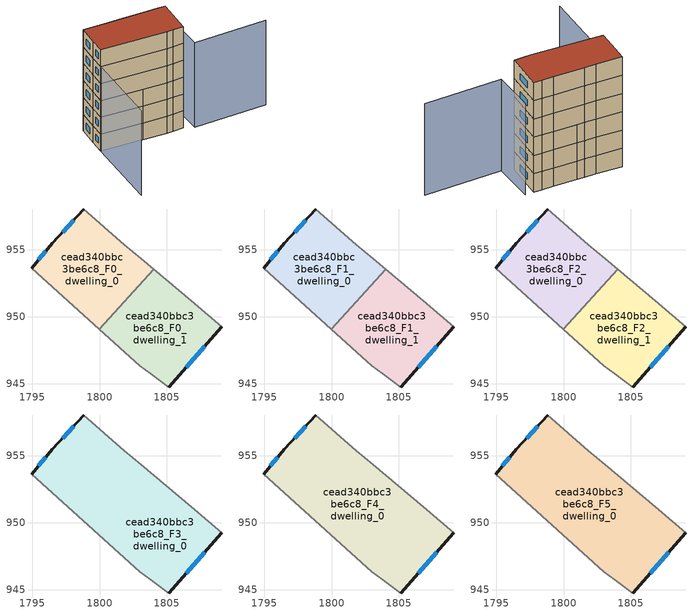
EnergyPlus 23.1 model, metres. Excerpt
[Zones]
cead340bbc3be6c8_F0_dwelling_0
 floor ground (EU_floor_Construction): 1801.84,955.37 1803.11,954.31 1804.03,953.54 1799.99,949.07 1794.94,953.62 1796.49,955.48 1798.82,958.02 z0
 wall outside (EU_wall_Construction): 1798.82,958.02 1796.49,955.48 1794.94,953.62 z0:3
 wall adiabatic (EU_wall_Construction): 1804.03,953.54 1803.11,954.31 1801.84,955.37 1798.82,958.02 / 1794.94,953.62 1799.99,949.07 z0:3
 wall to cead340bbc3be6c8_F0_dwelling_1 (EU_wall_Construction): 1799.99,949.07 1804.03,953.54 z0:3
 window (EU_Window_Construction): 1798.06,957.2 1797.25,956.31 / 1795.99,954.88 1795.45,954.23 z0.98:2.02
cead340bbc3be6c8_F0_dwelling_1
 floor ground (EU_floor_Construction): 1806.83,951.17 1808.1,950.11 1809.11,949.26 1805.17,944.76 1803.81,945.75 1802.98,946.36 1799.99,949.07 1804.03,953.54 z0
 wall outside (EU_wall_Construction): 1805.17,944.76 1809.11,949.26 z0:3
 wall adiabatic (EU_wall_Construction): 1809.11,949.26 1808.1,950.11 1806.83,951.17 1804.03,953.54 / 1799.99,949.07 1802.98,946.36 1803.81,945.75 1805.17,944.76 z0:3
 window (EU_Window_Construction): 1806.45,946.23 1807.83,947.8 z0.98:2.02
cead340bbc3be6c8_F1_dwelling_0
 floor to cead340bbc3be6c8_F0_dwelling_0 (EU_floor_Construction): 1801.84,955.37 1803.11,954.31 1804.03,953.54 1799.99,949.07 1794.94,953.62 1796.49,955.48 1798.82,958.02 z3
 wall outside (EU_wall_Construction): 1798.82,958.02 1796.49,955.48 1794.94,953.62 z3:6
 wall adiabatic (EU_wall_Construction): 1804.03,953.54 1803.11,954.31 1801.84,955.37 1798.82,958.02 / 1794.94,953.62 1799.99,949.07 z3:6
 wall to cead340bbc3be6c8_F1_dwelling_1 (EU_wall_Construction): 1799.99,949.07 1804.03,953.54 z3:6
 window (EU_Window_Construction): 1798.06,957.2 1797.25,956.31 / 1795.99,954.88 1795.45,954.23 z3.98:5.02
cead340bbc3be6c8_F1_dwelling_1
 floor to cead340bbc3be6c8_F0_dwelling_1 (EU_floor_Construction): 1806.83,951.17 1808.1,950.11 1809.11,949.26 1805.17,944.76 1803.81,945.75 1802.98,946.36 1799.99,949.07 1804.03,953.54 z3
 wall outside (EU_wall_Construction): 1805.17,944.76 1809.11,949.26 z3:6
 wall adiabatic (EU_wall_Construction): 1809.11,949.26 1808.1,950.11 1806.83,951.17 1804.03,953.54 / 1799.99,949.07 1802.98,946.36 1803.81,945.75 1805.17,944.76 z3:6
 window (EU_Window_Construction): 1806.45,946.23 1807.83,947.8 z3.98:5.02
cead340bbc3be6c8_F2_dwelling_0
 floor to cead340bbc3be6c8_F1_dwelling_0 (EU_floor_Construction): 1801.84,955.37 1803.11,954.31 1804.03,953.54 1799.99,949.07 1794.94,953.62 1796.49,955.48 1798.82,958.02 z6
 wall outside (EU_wall_Construction): 1798.82,958.02 1796.49,955.48 1794.94,953.62 z6:9
 wall adiabatic (EU_wall_Construction): 1804.03,953.54 1803.11,954.31 1801.84,955.37 1798.82,958.02 / 1794.94,953.62 1799.99,949.07 z6:9
 wall to cead340bbc3be6c8_F2_dwelling_1 (EU_wall_Construction): 1799.99,949.07 1804.03,953.54 z6:9
 window (EU_Window_Construction): 1798.06,957.2 1797.25,956.31 / 1795.99,954.88 1795.45,954.23 z6.98:8.02
cead340bbc3be6c8_F2_dwelling_1
 floor to cead340bbc3be6c8_F1_dwelling_1 (EU_floor_Construction): 1806.83,951.17 1808.1,950.11 1809.11,949.26 1805.17,944.76 1803.81,945.75 1802.98,946.36 1799.99,949.07 1804.03,953.54 z6
 wall outside (EU_wall_Construction): 1805.17,944.76 1809.11,949.26 z6:9
 wall adiabatic (EU_wall_Construction): 1809.11,949.26 1808.1,950.11 1806.83,951.17 1804.03,953.54 / 1799.99,949.07 1802.98,946.36 1803.81,945.75 1805.17,944.76 z6:9
 window (EU_Window_Construction): 1806.45,946.23 1807.83,947.8 z6.98:8.02
cead340bbc3be6c8_F3_dwelling_0
 floor to cead340bbc3be6c8_F2_dwelling_0 (EU_floor_Construction): 1801.84,955.37 1803.11,954.31 1804.03,953.54 1799.99,949.07 1794.94,953.62 1796.49,955.48 1798.82,958.02 z9
 floor to cead340bbc3be6c8_F2_dwelling_1 (EU_floor_Construction): 1806.83,951.17 1808.1,950.11 1809.11,949.26 1805.17,944.76 1803.81,945.75 1802.98,946.36 1799.99,949.07 1804.03,953.54 z9
 wall outside (EU_wall_Construction): 1805.17,944.76 1809.11,949.26 / 1798.82,958.02 1796.49,955.48 1794.94,953.62 z9:12
 wall adiabatic (EU_wall_Construction): 1809.11,949.26 1808.1,950.11 1806.83,951.17 1803.11,954.31 1801.84,955.37 1798.82,958.02 / 1794.94,953.62 1802.98,946.36 1803.81,945.75 1805.17,944.76 z9:12
 window (EU_Window_Construction): 1806.45,946.23 1807.83,947.8 / 1795.99,954.88 1795.45,954.23 / 1798.06,957.2 1797.25,956.31 z9.98:11.02
cead340bbc3be6c8_F4_dwelling_0
 floor to cead340bbc3be6c8_F3_dwelling_0 (EU_floor_Construction): 1803.11,954.31 1806.83,951.17 1808.1,950.11 1809.11,949.26 1805.17,944.76 1803.81,945.75 1802.98,946.36 1794.94,953.62 1796.49,955.48 1798.82,958.02 1801.84,955.37 z12
 wall outside (EU_wall_Construction): 1805.17,944.76 1809.11,949.26 / 1798.82,958.02 1796.49,955.48 1794.94,953.62 z12:15
 wall adiabatic (EU_wall_Construction): 1809.11,949.26 1808.1,950.11 1806.83,951.17 1803.11,954.31 1801.84,955.37 1798.82,958.02 / 1794.94,953.62 1802.98,946.36 1803.81,945.75 1805.17,944.76 z12:15
 window (EU_Window_Construction): 1806.45,946.23 1807.83,947.8 / 1795.99,954.88 1795.45,954.23 / 1798.06,957.2 1797.25,956.31 z12.98:14.02
cead340bbc3be6c8_F5_dwelling_0
 floor to cead340bbc3be6c8_F4_dwelling_0 (EU_floor_Construction): 1803.11,954.31 1806.83,951.17 1808.1,950.11 1809.11,949.26 1805.17,944.76 1803.81,945.75 1802.98,946.36 1794.94,953.62 1796.49,955.48 1798.82,958.02 1801.84,955.37 z15
 wall outside (EU_wall_Construction): 1805.17,944.76 1809.11,949.26 / 1798.82,958.02 1796.49,955.48 1794.94,953.62 z15:18
 wall adiabatic (EU_wall_Construction): 1809.11,949.26 1808.1,950.11 1806.83,951.17 1803.11,954.31 1801.84,955.37 1798.82,958.02 / 1794.94,953.62 1802.98,946.36 1803.81,945.75 1805.17,944.76 z15:18
 window (EU_Window_Construction): 1806.45,946.23 1807.83,947.8 / 1795.99,954.88 1795.45,954.23 / 1798.06,957.2 1797.25,956.31 z15.98:17.02
 roof outside (EU_roof_Construction): 1805.17,944.76 1809.11,949.26 1808.1,950.11 1806.83,951.17 1803.11,954.31 1801.84,955.37 1798.82,958.02 1796.49,955.48 1794.94,953.62 1802.98,946.36 1803.81,945.75 z18
shading: 1815.37,935.86 1806,943.26 / 1806,943.26 1810.11,948.46 / 1786.62,943.8 1794.94,953.62 z0:15
[Building]
EU S2 Campaign: North Axis=0; Terrain=City; Solar Distribution=FullExterior
[Site:Location]
Bologna: Latitude=44.5; Longitude=11.25; Time Zone=1; Elevation=37
[SizingPeriod:WeatherFileDays]
AnnualSizingPeriod: Begin Month=1; Begin Day of Month=1; End Month=12; End Day of Month=31; Day of Week for Start Day=Monday; Use Weather File Daylight Saving Period=No; Use Weather File Rain and Snow Indicators=No
[MATERIAL]
EU_InternalMass_Material: Roughness=MediumRough; Thickness=0.1; Conductivity=1; Density=1800; Specific Heat=900; Thermal Absorptance=0.9; Solar Absorptance=0.7; Visible Absorptance=0.7
[MATERIAL:NOMASS] Roughness=MediumRough; Thermal Absorptance=0.9; Solar Absorptance=0.7; Visible Absorptance=0.7
Name | Thermal Resistance
EU_wall_NoMass | 0.905828
EU_roof_NoMass | 0.37593
EU_floor_NoMass | 0.67114
[WINDOWMATERIAL:SIMPLEGLAZINGSYSTEM]
EU_Window_SimpleGlazing: UFactor=4.52486; Solar Heat Gain Coefficient=0.85; Visible Transmittance=0.85
[CONSTRUCTION]
EU_wall_Construction: EU_wall_NoMass
EU_roof_Construction: EU_roof_NoMass
EU_floor_Construction: EU_floor_NoMass
EU_Window_Construction: EU_Window_SimpleGlazing
EU_InternalMass_Construction: EU_InternalMass_Material
[ZONE] Type=1; Multiplier=1; Ceiling Height=autocalculate; Floor Area=autocalculate; Part of Total Floor Area=Yes
Name | Volume
cead340bbc3be6c8_F0_dwelling_0 | 122.128
cead340bbc3be6c8_F1_dwelling_0; cead340bbc3be6c8_F2_dwelling_0 | 122.13
cead340bbc3be6c8_F3_dwelling_0 | 244.26
cead340bbc3be6c8_F4_dwelling_0; cead340bbc3be6c8_F5_dwelling_0 | 244.266
cead340bbc3be6c8_F0_dwelling_1 | 122.132
cead340bbc3be6c8_F1_dwelling_1; cead340bbc3be6c8_F2_dwelling_1 | 122.131
[INTERNALMASS] Construction=EU_InternalMass_Construction
Name | Zone or ZoneList | Surface Area
cead340bbc3be6c8_F0_dwelling_0_EU_InternalMass | cead340bbc3be6c8_F0_dwelling_0 | 40.709
cead340bbc3be6c8_F0_dwelling_1_EU_InternalMass | cead340bbc3be6c8_F0_dwelling_1 | 40.7104
cead340bbc3be6c8_F1_dwelling_0_EU_InternalMass | cead340bbc3be6c8_F1_dwelling_0 | 40.709
cead340bbc3be6c8_F1_dwelling_1_EU_InternalMass | cead340bbc3be6c8_F1_dwelling_1 | 40.7104
cead340bbc3be6c8_F2_dwelling_0_EU_InternalMass | cead340bbc3be6c8_F2_dwelling_0 | 40.709
cead340bbc3be6c8_F2_dwelling_1_EU_InternalMass | cead340bbc3be6c8_F2_dwelling_1 | 40.7104
cead340bbc3be6c8_F3_dwelling_0_EU_InternalMass | cead340bbc3be6c8_F3_dwelling_0 | 81.4217
cead340bbc3be6c8_F4_dwelling_0_EU_InternalMass | cead340bbc3be6c8_F4_dwelling_0 | 81.4217
cead340bbc3be6c8_F5_dwelling_0_EU_InternalMass | cead340bbc3be6c8_F5_dwelling_0 | 81.4217
[OTHEREQUIPMENT] Fuel Type=Electricity; Design Level Calculation Method=Watts/Area; Power per Zone Floor Area=1; Fraction Latent=0; Fraction Radiant=0; Fraction Lost=0; Carbon Dioxide Generation Rate=0; EndUse Subcategory=EU_Step8_InternalGains
Name | Zone or ZoneList or Space or SpaceList | Schedule
EU_Step8_InternalGain_cead340bbc3be6c8_F0_dwelling_0_f000 | cead340bbc3be6c8_F0_dwelling_0 | EU_Step8_GainSchedule_cead340bbc3be6c8_F0_dwelling_0_f000
EU_Step8_InternalGain_cead340bbc3be6c8_F0_dwelling_1_f000 | cead340bbc3be6c8_F0_dwelling_1 | EU_Step8_GainSchedule_cead340bbc3be6c8_F0_dwelling_1_f000
EU_Step8_InternalGain_cead340bbc3be6c8_F1_dwelling_0_f000 | cead340bbc3be6c8_F1_dwelling_0 | EU_Step8_GainSchedule_cead340bbc3be6c8_F1_dwelling_0_f000
EU_Step8_InternalGain_cead340bbc3be6c8_F1_dwelling_1_f000 | cead340bbc3be6c8_F1_dwelling_1 | EU_Step8_GainSchedule_cead340bbc3be6c8_F1_dwelling_1_f000
EU_Step8_InternalGain_cead340bbc3be6c8_F2_dwelling_0_f000 | cead340bbc3be6c8_F2_dwelling_0 | EU_Step8_GainSchedule_cead340bbc3be6c8_F2_dwelling_0_f000
EU_Step8_InternalGain_cead340bbc3be6c8_F2_dwelling_1_f000 | cead340bbc3be6c8_F2_dwelling_1 | EU_Step8_GainSchedule_cead340bbc3be6c8_F2_dwelling_1_f000
EU_Step8_InternalGain_cead340bbc3be6c8_F3_dwelling_0_f000 | cead340bbc3be6c8_F3_dwelling_0 | EU_Step8_GainSchedule_cead340bbc3be6c8_F3_dwelling_0_f000
EU_Step8_InternalGain_cead340bbc3be6c8_F4_dwelling_0_f000 | cead340bbc3be6c8_F4_dwelling_0 | EU_Step8_GainSchedule_cead340bbc3be6c8_F4_dwelling_0_f000
EU_Step8_InternalGain_cead340bbc3be6c8_F5_dwelling_0_f000 | cead340bbc3be6c8_F5_dwelling_0 | EU_Step8_GainSchedule_cead340bbc3be6c8_F5_dwelling_0_f000
[ZONEVENTILATION:DESIGNFLOWRATE] Schedule=EU_AlwaysOn; Design Flow Rate Calculation Method=AirChanges/Hour; Air Changes per Hour=0.73129; Ventilation Type=Natural; Fan Pressure Rise=0; Fan Total Efficiency=1; Constant Term Coefficient=1; Temperature Term Coefficient=0; Velocity Term Coefficient=0; Velocity Squared Term Coefficient=0; Minimum Indoor Temperature=-100; Maximum Indoor Temperature=100; Delta Temperature=-100; Minimum Outdoor Temperature=-100; Maximum Outdoor Temperature=100; Maximum Wind Speed=40
Name | Zone or ZoneList or Space or SpaceList
EU_ConstantAir_cead340bbc3be6c8_F0_dwelling_0 | cead340bbc3be6c8_F0_dwelling_0
EU_ConstantAir_cead340bbc3be6c8_F0_dwelling_1 | cead340bbc3be6c8_F0_dwelling_1
EU_ConstantAir_cead340bbc3be6c8_F1_dwelling_0 | cead340bbc3be6c8_F1_dwelling_0
EU_ConstantAir_cead340bbc3be6c8_F1_dwelling_1 | cead340bbc3be6c8_F1_dwelling_1
EU_ConstantAir_cead340bbc3be6c8_F2_dwelling_0 | cead340bbc3be6c8_F2_dwelling_0
EU_ConstantAir_cead340bbc3be6c8_F2_dwelling_1 | cead340bbc3be6c8_F2_dwelling_1
EU_ConstantAir_cead340bbc3be6c8_F3_dwelling_0 | cead340bbc3be6c8_F3_dwelling_0
EU_ConstantAir_cead340bbc3be6c8_F4_dwelling_0 | cead340bbc3be6c8_F4_dwelling_0
EU_ConstantAir_cead340bbc3be6c8_F5_dwelling_0 | cead340bbc3be6c8_F5_dwelling_0
[HVACTEMPLATE:THERMOSTAT] Constant Heating Setpoint=20; Constant Cooling Setpoint=50
EU_HeatOnly_cead340bbc3be6c8_F0_dwelling_0; EU_HeatOnly_cead340bbc3be6c8_F0_dwelling_1; EU_HeatOnly_cead340bbc3be6c8_F1_dwelling_0; EU_HeatOnly_cead340bbc3be6c8_F1_dwelling_1; EU_HeatOnly_cead340bbc3be6c8_F2_dwelling_0; EU_HeatOnly_cead340bbc3be6c8_F2_dwelling_1; EU_HeatOnly_cead340bbc3be6c8_F3_dwelling_0; EU_HeatOnly_cead340bbc3be6c8_F4_dwelling_0; EU_HeatOnly_cead340bbc3be6c8_F5_dwelling_0
[HVACTEMPLATE:ZONE:IDEALLOADSAIRSYSTEM] System Availability Schedule=EU_AlwaysOn; Maximum Heating Supply Air Temperature=50; Minimum Cooling Supply Air Temperature=13; Maximum Heating Supply Air Humidity Ratio=0.0156; Minimum Cooling Supply Air Humidity Ratio=0.0077; Heating Limit=NoLimit; Cooling Limit=NoLimit; Heating Availability Schedule=EU_AlwaysOn; Cooling Availability Schedule=EU_CoolingOff; Dehumidification Control Type=ConstantSensibleHeatRatio; Cooling Sensible Heat Ratio=0.7; Dehumidification Setpoint=60; Humidification Control Type=None; Humidification Setpoint=30; Outdoor Air Method=None; Outdoor Air Flow Rate per Person=0.00944; Outdoor Air Flow Rate per Zone Floor Area=0; Outdoor Air Flow Rate per Zone=0; Demand Controlled Ventilation Type=None; Outdoor Air Economizer Type=NoEconomizer; Heat Recovery Type=None; Sensible Heat Recovery Effectiveness=0.7; Latent Heat Recovery Effectiveness=0.65
Name | Template Thermostat
cead340bbc3be6c8_F0_dwelling_0 | EU_HeatOnly_cead340bbc3be6c8_F0_dwelling_0
cead340bbc3be6c8_F0_dwelling_1 | EU_HeatOnly_cead340bbc3be6c8_F0_dwelling_1
cead340bbc3be6c8_F1_dwelling_0 | EU_HeatOnly_cead340bbc3be6c8_F1_dwelling_0
cead340bbc3be6c8_F1_dwelling_1 | EU_HeatOnly_cead340bbc3be6c8_F1_dwelling_1
cead340bbc3be6c8_F2_dwelling_0 | EU_HeatOnly_cead340bbc3be6c8_F2_dwelling_0
cead340bbc3be6c8_F2_dwelling_1 | EU_HeatOnly_cead340bbc3be6c8_F2_dwelling_1
cead340bbc3be6c8_F3_dwelling_0 | EU_HeatOnly_cead340bbc3be6c8_F3_dwelling_0
cead340bbc3be6c8_F4_dwelling_0 | EU_HeatOnly_cead340bbc3be6c8_F4_dwelling_0
cead340bbc3be6c8_F5_dwelling_0 | EU_HeatOnly_cead340bbc3be6c8_F5_dwelling_0
[SIZING:ZONE] Zone Cooling Design Supply Air Temperature Input Method=SupplyAirTemperature; Zone Cooling Design Supply Air Temperature=13; Zone Heating Design Supply Air Temperature Input Method=SupplyAirTemperature; Zone Heating Design Supply Air Temperature=50; Zone Cooling Design Supply Air Humidity Ratio=0.008; Zone Heating Design Supply Air Humidity Ratio=0.008; Cooling Design Air Flow Method=DesignDay; Cooling Design Air Flow Rate=0; Cooling Minimum Air Flow per Zone Floor Area=0.000762; Cooling Minimum Air Flow=0; Cooling Minimum Air Flow Fraction=0.2; Heating Design Air Flow Method=DesignDay; Heating Design Air Flow Rate=0; Heating Maximum Air Flow per Zone Floor Area=0.002032; Heating Maximum Air Flow=0.141576; Heating Maximum Air Flow Fraction=0.3; Account for Dedicated Outdoor Air System=No; Dedicated Outdoor Air System Control Strategy=NeutralSupplyAir; Dedicated Outdoor Air Low Setpoint Temperature for Design=autosize; Dedicated Outdoor Air High Setpoint Temperature for Design=autosize; Zone Load Sizing Method=Sensible Load Only No Latent Load; Zone Latent Cooling Design Supply Air Humidity Ratio Input Method=HumidityRatioDifference; Zone Cooling Design Supply Air Humidity Ratio Difference=0.005; Zone Latent Heating Design Supply Air Humidity Ratio Input Method=HumidityRatioDifference; Zone Humidification Design Supply Air Humidity Ratio Difference=0.005
cead340bbc3be6c8_F0_dwelling_0; cead340bbc3be6c8_F0_dwelling_1; cead340bbc3be6c8_F1_dwelling_0; cead340bbc3be6c8_F1_dwelling_1; cead340bbc3be6c8_F2_dwelling_0; cead340bbc3be6c8_F2_dwelling_1; cead340bbc3be6c8_F3_dwelling_0; cead340bbc3be6c8_F4_dwelling_0; cead340bbc3be6c8_F5_dwelling_0
[SCHEDULE:CONSTANT]
Name | Hourly Value
EU_AlwaysOn | 1
EU_CoolingOff | 0
[SCHEDULE:FILE] Column Number=1; Rows to Skip at Top=0; Number of Hours of Data=8760; Column Separator=Comma; Interpolate to Timestep=No; Minutes per Item=60; Adjust Schedule for Daylight Savings=Yes
Name | File
EU_Step8_GainSchedule_cead340bbc3be6c8_F0_dwelling_0_f000 | ../../schedules/cead340bbc3be6c8/cead340bbc3be6c8_F0_dwelling_0_f000_gain.csv
EU_Step8_GainSchedule_cead340bbc3be6c8_F0_dwelling_1_f000 | ../../schedules/cead340bbc3be6c8/cead340bbc3be6c8_F0_dwelling_1_f000_gain.csv
EU_Step8_GainSchedule_cead340bbc3be6c8_F1_dwelling_0_f000 | ../../schedules/cead340bbc3be6c8/cead340bbc3be6c8_F1_dwelling_0_f000_gain.csv
EU_Step8_GainSchedule_cead340bbc3be6c8_F1_dwelling_1_f000 | ../../schedules/cead340bbc3be6c8/cead340bbc3be6c8_F1_dwelling_1_f000_gain.csv
EU_Step8_GainSchedule_cead340bbc3be6c8_F2_dwelling_0_f000 | ../../schedules/cead340bbc3be6c8/cead340bbc3be6c8_F2_dwelling_0_f000_gain.csv
EU_Step8_GainSchedule_cead340bbc3be6c8_F2_dwelling_1_f000 | ../../schedules/cead340bbc3be6c8/cead340bbc3be6c8_F2_dwelling_1_f000_gain.csv
EU_Step8_GainSchedule_cead340bbc3be6c8_F3_dwelling_0_f000 | ../../schedules/cead340bbc3be6c8/cead340bbc3be6c8_F3_dwelling_0_f000_gain.csv
EU_Step8_GainSchedule_cead340bbc3be6c8_F4_dwelling_0_f000 | ../../schedules/cead340bbc3be6c8/cead340bbc3be6c8_F4_dwelling_0_f000_gain.csv
EU_Step8_GainSchedule_cead340bbc3be6c8_F5_dwelling_0_f000 | ../../schedules/cead340bbc3be6c8/cead340bbc3be6c8_F5_dwelling_0_f000_gain.csv
